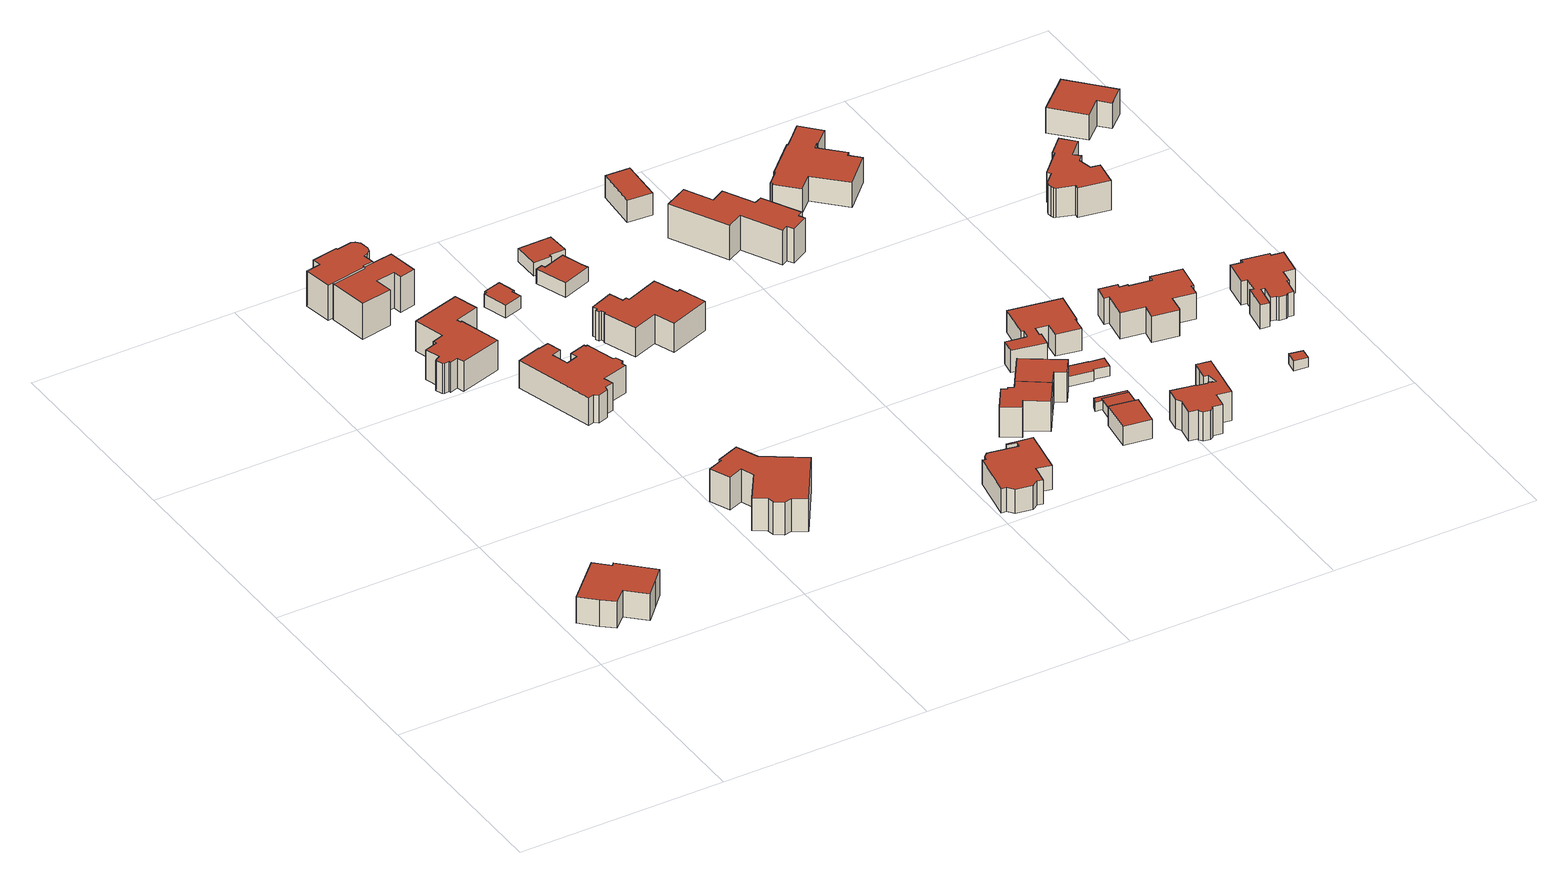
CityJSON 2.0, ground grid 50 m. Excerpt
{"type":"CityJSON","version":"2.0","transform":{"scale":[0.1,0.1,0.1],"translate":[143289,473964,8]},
"CityObjects":{
"building1":{"type":"Building","attributes":{"b3_dak_type":"slanted","b3_h_dak_50p":17.81,"b3_h_dak_70p":18.35,"b3_h_dak_max":19.45,"b3_h_dak_min":14.32,"b3_h_maaiveld":11.56,"b3_kas_warenhuis":false,"b3_mutatie_ahn3_ahn4":false,"b3_reconstructie_onvolledig":false,"b3_rmse_lod12":1.32,"b3_rmse_lod13":1.32,"b3_rmse_lod22":0.177,"b3_val3dity_lod12":"[]","b3_val3dity_lod13":"[]","b3_val3dity_lod22":"[]","b3_volume_lod12":1184,"b3_volume_lod13":1184,"b3_volume_lod22":1064.91,"geconstateerd":false,"oorspronkelijkbouwjaar":1950,"status":"Pand in gebruik"},"children":["building1-1"]},
"building1-1":{"type":"BuildingPart","parents":["building1"],"geometry":[{"type":"Solid","lod":"1.2","boundaries":[[[[0,1,2,3,4,5,6,7,8,9]],[[10,0,9,11]],[[11,9,8,12]],[[13,2,1,14]],[[15,6,5,16]],[[17,7,6,15]],[[12,8,7,17]],[[16,5,4,18]],[[18,4,3,19]],[[19,3,2,13]],[[14,1,0,10]],[[14,10,11,12,17,15,16,18,19,13]]]],"semantics":{"surfaces":[{"type":"GroundSurface"},{"type":"WallSurface","on_footprint_edge":true},{"type":"RoofSurface"}],"values":[[0,1,1,1,1,1,1,1,1,1,1,2]]}}]},
"building2":{"type":"Building","attributes":{"b3_dak_type":"slanted","b3_h_dak_50p":19.32,"b3_h_dak_70p":21,"b3_h_dak_max":22.89,"b3_h_dak_min":12.52,"b3_h_maaiveld":11.91,"b3_kas_warenhuis":false,"b3_mutatie_ahn3_ahn4":false,"b3_reconstructie_onvolledig":false,"b3_rmse_lod12":3.43,"b3_rmse_lod13":1.77,"b3_rmse_lod22":0.224,"b3_val3dity_lod12":"[]","b3_val3dity_lod13":"[]","b3_val3dity_lod22":"[]","b3_volume_lod12":1069.49,"b3_volume_lod13":952.81,"b3_volume_lod22":830.28,"geconstateerd":false,"oorspronkelijkbouwjaar":1934,"status":"Pand in gebruik"},"children":["building2-1"]},
"building2-1":{"type":"BuildingPart","parents":["building2"],"geometry":[{"type":"Solid","lod":"1.2","boundaries":[[[[20,21,22,23,24,25,26,27,28,29,30,31,32,33,34,35,36]],[[37,30,29,38]],[[39,33,32,40]],[[41,34,33,39]],[[42,24,23,43]],[[40,32,31,44]],[[44,31,30,37]],[[45,28,27,46]],[[38,29,28,45]],[[47,35,34,41]],[[46,27,26,48]],[[48,26,25,49]],[[49,25,24,42]],[[50,21,20,51]],[[52,22,21,50]],[[43,23,22,52]],[[51,20,36,53]],[[53,36,35,47]],[[53,47,41,39,40,44,37,38,45,46,48,49,42,43,52,50,51]]]],"semantics":{"surfaces":[{"type":"GroundSurface"},{"type":"WallSurface","on_footprint_edge":true},{"type":"RoofSurface"}],"values":[[0,1,1,1,1,1,1,1,1,1,1,1,1,1,1,1,1,1,2]]}}]},
"building3":{"type":"Building","attributes":{"b3_dak_type":"slanted","b3_h_dak_50p":17.6,"b3_h_dak_70p":18.34,"b3_h_dak_max":21.29,"b3_h_dak_min":11.75,"b3_h_maaiveld":10.74,"b3_kas_warenhuis":false,"b3_mutatie_ahn3_ahn4":false,"b3_reconstructie_onvolledig":false,"b3_rmse_lod12":1.65,"b3_rmse_lod13":1.65,"b3_rmse_lod22":0.342,"b3_val3dity_lod12":"[]","b3_val3dity_lod13":"[]","b3_val3dity_lod22":"[]","b3_volume_lod12":1578.78,"b3_volume_lod13":1578.78,"b3_volume_lod22":1423.61,"geconstateerd":false,"oorspronkelijkbouwjaar":1921,"status":"Pand in gebruik"},"children":["building3-1"]},
"building3-1":{"type":"BuildingPart","parents":["building3"],"geometry":[{"type":"Solid","lod":"1.2","boundaries":[[[[54,55,56,57,58,59,60,61,62,63,64,65,66,67,68,69,70,71,72,73]],[[74,62,61,75]],[[76,70,69,77]],[[78,71,70,76]],[[79,72,71,78]],[[80,66,65,81]],[[82,67,66,80]],[[77,69,68,83]],[[83,68,67,82]],[[75,61,60,84]],[[85,64,63,86]],[[81,65,64,85]],[[86,63,62,74]],[[84,60,59,87]],[[87,59,58,88]],[[88,58,57,89]],[[89,57,56,90]],[[91,55,54,92]],[[92,54,73,93]],[[90,56,55,91]],[[93,73,72,79]],[[93,79,78,76,77,83,82,80,81,85,86,74,75,84,87,88,89,90,91,92]]]],"semantics":{"surfaces":[{"type":"GroundSurface"},{"type":"WallSurface","on_footprint_edge":true},{"type":"RoofSurface"}],"values":[[0,1,1,1,1,1,1,1,1,1,1,1,1,1,1,1,1,1,1,1,1,2]]}}]},
"building4":{"type":"Building","attributes":{"b3_dak_type":"slanted","b3_h_dak_50p":18.97,"b3_h_dak_70p":20.64,"b3_h_dak_max":22.87,"b3_h_dak_min":15.03,"b3_h_maaiveld":11.38,"b3_kas_warenhuis":false,"b3_mutatie_ahn3_ahn4":false,"b3_reconstructie_onvolledig":false,"b3_rmse_lod12":3.58,"b3_rmse_lod13":1.17,"b3_rmse_lod22":0.0968,"b3_val3dity_lod12":"[]","b3_val3dity_lod13":"[]","b3_val3dity_lod22":"[]","b3_volume_lod12":1196.47,"b3_volume_lod13":981.85,"b3_volume_lod22":908.85,"geconstateerd":false,"oorspronkelijkbouwjaar":1934,"status":"Pand in gebruik"},"children":["building4-1"]},
"building4-1":{"type":"BuildingPart","parents":["building4"],"geometry":[{"type":"Solid","lod":"1.2","boundaries":[[[[94,95,96,97,98,99,100,101,102,103]],[[104,95,94,105]],[[105,94,103,106]],[[107,96,95,104]],[[106,103,102,108]],[[109,98,97,110]],[[110,97,96,107]],[[108,102,101,111]],[[111,101,100,112]],[[112,100,99,113]],[[113,99,98,109]],[[113,109,110,107,104,105,106,108,111,112]]]],"semantics":{"surfaces":[{"type":"GroundSurface"},{"type":"WallSurface","on_footprint_edge":true},{"type":"RoofSurface"}],"values":[[0,1,1,1,1,1,1,1,1,1,1,2]]}}]},
"building5":{"type":"Building","attributes":{"b3_dak_type":"slanted","b3_h_dak_50p":17.59,"b3_h_dak_70p":18.65,"b3_h_dak_max":22.39,"b3_h_dak_min":12.94,"b3_h_maaiveld":10.29,"b3_kas_warenhuis":false,"b3_mutatie_ahn3_ahn4":false,"b3_reconstructie_onvolledig":false,"b3_rmse_lod12":2.32,"b3_rmse_lod13":1.85,"b3_rmse_lod22":0.0969,"b3_val3dity_lod12":"[]","b3_val3dity_lod13":"[]","b3_val3dity_lod22":"[]","b3_volume_lod12":2097.25,"b3_volume_lod13":2051.4,"b3_volume_lod22":1815.37,"geconstateerd":false,"oorspronkelijkbouwjaar":1920,"status":"Pand in gebruik"},"children":["building5-1"]},
"building5-1":{"type":"BuildingPart","parents":["building5"],"geometry":[{"type":"Solid","lod":"1.2","boundaries":[[[[114,115,116,117,118,119,120,121,122,123,124,125,126,127,128]],[[129,122,121,130]],[[130,121,120,131]],[[132,124,123,133]],[[133,123,122,129]],[[131,120,119,134]],[[134,119,118,135]],[[136,126,125,137]],[[137,125,124,132]],[[138,115,114,139]],[[135,118,117,140]],[[140,117,116,141]],[[141,116,115,138]],[[142,127,126,136]],[[143,128,127,142]],[[139,114,128,143]],[[139,143,142,136,137,132,133,129,130,131,134,135,140,141,138]]]],"semantics":{"surfaces":[{"type":"GroundSurface"},{"type":"WallSurface","on_footprint_edge":true},{"type":"RoofSurface"}],"values":[[0,1,1,1,1,1,1,1,1,1,1,1,1,1,1,1,2]]}}]},
"building6":{"type":"Building","attributes":{"b3_dak_type":"slanted","b3_h_dak_50p":16.77,"b3_h_dak_70p":17.74,"b3_h_dak_max":20.48,"b3_h_dak_min":12.79,"b3_h_maaiveld":10.73,"b3_kas_warenhuis":false,"b3_mutatie_ahn3_ahn4":false,"b3_reconstructie_onvolledig":false,"b3_rmse_lod12":2.02,"b3_rmse_lod13":1.5,"b3_rmse_lod22":0.146,"b3_val3dity_lod12":"[]","b3_val3dity_lod13":"[]","b3_val3dity_lod22":"[]","b3_volume_lod12":1582.66,"b3_volume_lod13":1537.69,"b3_volume_lod22":1365.84,"geconstateerd":false,"oorspronkelijkbouwjaar":1922,"status":"Pand in gebruik"},"children":["building6-1"]},
"building6-1":{"type":"BuildingPart","parents":["building6"],"geometry":[{"type":"Solid","lod":"1.2","boundaries":[[[[144,145,146,147,148,149,150,151,152,153,154,155,156,157,158,159,160,161,162,163,164,165,166,167,168,169,170]],[[171,150,149,172]],[[173,151,150,171]],[[174,148,147,175]],[[175,147,146,176]],[[172,149,148,174]],[[177,152,151,173]],[[176,146,145,178]],[[179,167,166,180]],[[181,168,167,179]],[[182,170,169,183]],[[184,144,170,182]],[[183,169,168,181]],[[185,164,163,186]],[[186,163,162,187]],[[180,166,165,188]],[[189,160,159,190]],[[191,161,160,189]],[[192,158,157,193]],[[190,159,158,192]],[[188,165,164,185]],[[194,154,153,195]],[[196,155,154,194]],[[193,157,156,197]],[[197,156,155,196]],[[195,153,152,177]],[[187,162,161,191]],[[178,145,144,184]],[[178,184,182,183,181,179,180,188,185,186,187,191,189,190,192,193,197,196,194,195,177,173,171,172,174,175,176]]]],"semantics":{"surfaces":[{"type":"GroundSurface"},{"type":"WallSurface","on_footprint_edge":true},{"type":"RoofSurface"}],"values":[[0,1,1,1,1,1,1,1,1,1,1,1,1,1,1,1,1,1,1,1,1,1,1,1,1,1,1,1,2]]}}]},
"building7":{"type":"Building","attributes":{"b3_dak_type":"slanted","b3_h_dak_50p":13.43,"b3_h_dak_70p":13.84,"b3_h_dak_max":15.31,"b3_h_dak_min":10.79,"b3_h_maaiveld":10.55,"b3_kas_warenhuis":false,"b3_mutatie_ahn3_ahn4":false,"b3_reconstructie_onvolledig":false,"b3_rmse_lod12":0.745,"b3_rmse_lod13":0.745,"b3_rmse_lod22":0.354,"b3_val3dity_lod12":"[]","b3_val3dity_lod13":"[]","b3_val3dity_lod22":"[]","b3_volume_lod12":113.71,"b3_volume_lod13":113.71,"b3_volume_lod22":105.03,"geconstateerd":false,"oorspronkelijkbouwjaar":2012,"status":"Pand in gebruik"},"children":["building7-1"]},
"building7-1":{"type":"BuildingPart","parents":["building7"],"geometry":[{"type":"Solid","lod":"1.2","boundaries":[[[[198,199,200,201,202,203,204,205]],[[206,199,198,207]],[[207,198,205,208]],[[209,200,199,206]],[[208,205,204,210]],[[210,204,203,211]],[[211,203,202,212]],[[212,202,201,213]],[[213,201,200,209]],[[213,209,206,207,208,210,211,212]]]],"semantics":{"surfaces":[{"type":"GroundSurface"},{"type":"WallSurface","on_footprint_edge":true},{"type":"RoofSurface"}],"values":[[0,1,1,1,1,1,1,1,1,2]]}}]},
"building8":{"type":"Building","attributes":{"b3_dak_type":"slanted","b3_h_dak_50p":16.43,"b3_h_dak_70p":17.64,"b3_h_dak_max":20.58,"b3_h_dak_min":13.13,"b3_h_maaiveld":10.32,"b3_kas_warenhuis":false,"b3_mutatie_ahn3_ahn4":false,"b3_reconstructie_onvolledig":false,"b3_rmse_lod12":2,"b3_rmse_lod13":1.56,"b3_rmse_lod22":0.168,"b3_val3dity_lod12":"[]","b3_val3dity_lod13":"[]","b3_val3dity_lod22":"[303]","b3_volume_lod12":1535.26,"b3_volume_lod13":1479.84,"b3_volume_lod22":1301.96,"geconstateerd":false,"oorspronkelijkbouwjaar":1930,"status":"Pand in gebruik"},"children":["building8-1"]},
"building8-1":{"type":"BuildingPart","parents":["building8"],"geometry":[{"type":"Solid","lod":"1.2","boundaries":[[[[214,215,216,217,218,219,220,221,222,223,224,225,226,227,228,229,230,231]],[[232,215,214,233]],[[233,214,231,234]],[[235,224,223,236]],[[237,217,216,238]],[[238,216,215,232]],[[239,222,221,240]],[[236,223,222,239]],[[240,221,220,241]],[[241,220,219,242]],[[243,225,224,235]],[[242,219,218,244]],[[244,218,217,237]],[[234,231,230,245]],[[245,230,229,246]],[[246,229,228,247]],[[248,226,225,243]],[[247,228,227,249]],[[249,227,226,248]],[[249,248,243,235,236,239,240,241,242,244,237,238,232,233,234,245,246,247]]]],"semantics":{"surfaces":[{"type":"GroundSurface"},{"type":"WallSurface","on_footprint_edge":true},{"type":"RoofSurface"}],"values":[[0,1,1,1,1,1,1,1,1,1,1,1,1,1,1,1,1,1,1,2]]}}]},
"building9":{"type":"Building","attributes":{"b3_dak_type":"slanted","b3_h_dak_50p":13.17,"b3_h_dak_70p":14.1,"b3_h_dak_max":15.39,"b3_h_dak_min":12.74,"b3_h_maaiveld":10.35,"b3_kas_warenhuis":false,"b3_mutatie_ahn3_ahn4":false,"b3_reconstructie_onvolledig":false,"b3_rmse_lod12":0.95,"b3_rmse_lod13":0.95,"b3_rmse_lod22":0.0414,"b3_val3dity_lod12":"[]","b3_val3dity_lod13":"[]","b3_val3dity_lod22":"[]","b3_volume_lod12":204.8,"b3_volume_lod13":204.8,"b3_volume_lod22":182.78,"geconstateerd":false,"oorspronkelijkbouwjaar":1941,"status":"Pand in gebruik"},"children":["building9-1"]},
"building9-1":{"type":"BuildingPart","parents":["building9"],"geometry":[{"type":"Solid","lod":"1.2","boundaries":[[[[250,251,252,253,254,255,256,257,258]],[[259,250,258,260]],[[261,255,254,262]],[[262,254,253,263]],[[264,252,251,265]],[[266,256,255,261]],[[263,253,252,264]],[[267,257,256,266]],[[260,258,257,267]],[[265,251,250,259]],[[265,259,260,267,266,261,262,263,264]]]],"semantics":{"surfaces":[{"type":"GroundSurface"},{"type":"WallSurface","on_footprint_edge":true},{"type":"RoofSurface"}],"values":[[0,1,1,1,1,1,1,1,1,1,2]]}}]},
"building10":{"type":"Building","attributes":{"b3_dak_type":"slanted","b3_h_dak_50p":13.09,"b3_h_dak_70p":13.53,"b3_h_dak_max":15.23,"b3_h_dak_min":12.92,"b3_h_maaiveld":10.23,"b3_kas_warenhuis":false,"b3_mutatie_ahn3_ahn4":false,"b3_reconstructie_onvolledig":false,"b3_rmse_lod12":0.648,"b3_rmse_lod13":0.648,"b3_rmse_lod22":0.0326,"b3_val3dity_lod12":"[]","b3_val3dity_lod13":"[]","b3_val3dity_lod22":"[]","b3_volume_lod12":156.98,"b3_volume_lod13":156.98,"b3_volume_lod22":156.28,"geconstateerd":false,"oorspronkelijkbouwjaar":1928,"status":"Pand in gebruik"},"children":["building10-1"]},
"building10-1":{"type":"BuildingPart","parents":["building10"],"geometry":[{"type":"Solid","lod":"1.2","boundaries":[[[[268,269,270,271,272,273]],[[274,273,272,275]],[[275,272,271,276]],[[276,271,270,277]],[[277,270,269,278]],[[279,268,273,274]],[[278,269,268,279]],[[278,279,274,275,276,277]]]],"semantics":{"surfaces":[{"type":"GroundSurface"},{"type":"WallSurface","on_footprint_edge":true},{"type":"RoofSurface"}],"values":[[0,1,1,1,1,1,1,2]]}}]},
"building11":{"type":"Building","attributes":{"b3_dak_type":"slanted","b3_h_dak_50p":14.95,"b3_h_dak_70p":15.47,"b3_h_dak_max":17.75,"b3_h_dak_min":9.9,"b3_h_maaiveld":9.32,"b3_kas_warenhuis":false,"b3_mutatie_ahn3_ahn4":false,"b3_reconstructie_onvolledig":false,"b3_rmse_lod12":1.57,"b3_rmse_lod13":1.57,"b3_rmse_lod22":0.217,"b3_val3dity_lod12":"[]","b3_val3dity_lod13":"[]","b3_val3dity_lod22":"[]","b3_volume_lod12":1046.98,"b3_volume_lod13":1046.98,"b3_volume_lod22":902.41,"geconstateerd":false,"oorspronkelijkbouwjaar":1988,"status":"Pand in gebruik"},"children":["building11-1"]},
"building11-1":{"type":"BuildingPart","parents":["building11"],"geometry":[{"type":"Solid","lod":"1.2","boundaries":[[[[280,281,282,283,284,285,286,287,288,289,290,291,292,293,294,295,296]],[[297,283,282,298]],[[299,284,283,297]],[[300,281,280,301]],[[301,280,296,302]],[[298,282,281,300]],[[303,285,284,299]],[[302,296,295,304]],[[305,293,292,306]],[[306,292,291,307]],[[307,291,290,308]],[[304,295,294,309]],[[310,289,288,311]],[[311,288,287,312]],[[309,294,293,305]],[[312,287,286,313]],[[313,286,285,303]],[[308,290,289,310]],[[308,310,311,312,313,303,299,297,298,300,301,302,304,309,305,306,307]]]],"semantics":{"surfaces":[{"type":"GroundSurface"},{"type":"WallSurface","on_footprint_edge":true},{"type":"RoofSurface"}],"values":[[0,1,1,1,1,1,1,1,1,1,1,1,1,1,1,1,1,1,2]]}}]},
"building12":{"type":"Building","attributes":{"b3_dak_type":"slanted","b3_h_dak_50p":15.79,"b3_h_dak_70p":16.85,"b3_h_dak_max":18.15,"b3_h_dak_min":12.29,"b3_h_maaiveld":9.12,"b3_kas_warenhuis":false,"b3_mutatie_ahn3_ahn4":false,"b3_reconstructie_onvolledig":false,"b3_rmse_lod12":2.06,"b3_rmse_lod13":2.06,"b3_rmse_lod22":0.19,"b3_val3dity_lod12":"[]","b3_val3dity_lod13":"[]","b3_val3dity_lod22":"[]","b3_volume_lod12":631.55,"b3_volume_lod13":631.55,"b3_volume_lod22":526.12,"geconstateerd":false,"oorspronkelijkbouwjaar":1970,"status":"Pand in gebruik"},"children":["building12-1"]},
"building12-1":{"type":"BuildingPart","parents":["building12"],"geometry":[{"type":"Solid","lod":"1.2","boundaries":[[[[314,315,316,317,318,319,320,321,322,323]],[[324,315,314,325]],[[325,314,323,326]],[[327,320,319,328]],[[329,321,320,327]],[[330,322,321,329]],[[328,319,318,331]],[[331,318,317,332]],[[332,317,316,333]],[[333,316,315,324]],[[326,323,322,330]],[[326,330,329,327,328,331,332,333,324,325]]]],"semantics":{"surfaces":[{"type":"GroundSurface"},{"type":"WallSurface","on_footprint_edge":true},{"type":"RoofSurface"}],"values":[[0,1,1,1,1,1,1,1,1,1,1,2]]}}]},
"building13":{"type":"Building","attributes":{"b3_dak_type":"slanted","b3_h_dak_50p":14.65,"b3_h_dak_70p":15.46,"b3_h_dak_max":16.61,"b3_h_dak_min":10.71,"b3_h_maaiveld":9.74,"b3_kas_warenhuis":false,"b3_mutatie_ahn3_ahn4":false,"b3_reconstructie_onvolledig":false,"b3_rmse_lod12":1.42,"b3_rmse_lod13":1.42,"b3_rmse_lod22":0.227,"b3_val3dity_lod12":"[]","b3_val3dity_lod13":"[]","b3_val3dity_lod22":"[]","b3_volume_lod12":349.07,"b3_volume_lod13":349.07,"b3_volume_lod22":305.01,"geconstateerd":false,"oorspronkelijkbouwjaar":1919,"status":"Pand in gebruik"},"children":["building13-1"]},
"building13-1":{"type":"BuildingPart","parents":["building13"],"geometry":[{"type":"Solid","lod":"1.2","boundaries":[[[[334,335,336,337]],[[338,335,334,339]],[[339,334,337,340]],[[341,336,335,338]],[[340,337,336,341]],[[340,341,338,339]]]],"semantics":{"surfaces":[{"type":"GroundSurface"},{"type":"WallSurface","on_footprint_edge":true},{"type":"RoofSurface"}],"values":[[0,1,1,1,1,2]]}}]},
"building14":{"type":"Building","attributes":{"b3_dak_type":"slanted","b3_h_dak_50p":17.4,"b3_h_dak_70p":18.26,"b3_h_dak_max":22.1,"b3_h_dak_min":12.64,"b3_h_maaiveld":9.64,"b3_kas_warenhuis":false,"b3_mutatie_ahn3_ahn4":false,"b3_reconstructie_onvolledig":false,"b3_rmse_lod12":2.84,"b3_rmse_lod13":1.45,"b3_rmse_lod22":0.161,"b3_val3dity_lod12":"[]","b3_val3dity_lod13":"[]","b3_val3dity_lod22":"[303]","b3_volume_lod12":1881.28,"b3_volume_lod13":1734.45,"b3_volume_lod22":1597.98,"geconstateerd":false,"oorspronkelijkbouwjaar":1919,"status":"Pand in gebruik"},"children":["building14-1"]},
"building14-1":{"type":"BuildingPart","parents":["building14"],"geometry":[{"type":"Solid","lod":"1.2","boundaries":[[[[342,343,344,345,346,347,348,349,350,351,352,353,354,355]],[[356,343,342,357]],[[358,348,347,359]],[[357,342,355,360]],[[361,349,348,358]],[[359,347,346,362]],[[362,346,345,363]],[[363,345,344,364]],[[364,344,343,356]],[[360,355,354,365]],[[365,354,353,366]],[[367,352,351,368]],[[368,351,350,369]],[[366,353,352,367]],[[369,350,349,361]],[[369,361,358,359,362,363,364,356,357,360,365,366,367,368]]]],"semantics":{"surfaces":[{"type":"GroundSurface"},{"type":"WallSurface","on_footprint_edge":true},{"type":"RoofSurface"}],"values":[[0,1,1,1,1,1,1,1,1,1,1,1,1,1,1,2]]}}]},
"building15":{"type":"Building","attributes":{"b3_dak_type":"slanted","b3_h_dak_50p":16.22,"b3_h_dak_70p":16.9,"b3_h_dak_max":19.38,"b3_h_dak_min":12.26,"b3_h_maaiveld":9.11,"b3_kas_warenhuis":false,"b3_mutatie_ahn3_ahn4":false,"b3_reconstructie_onvolledig":false,"b3_rmse_lod12":1.7,"b3_rmse_lod13":1.7,"b3_rmse_lod22":0.21,"b3_val3dity_lod12":"[]","b3_val3dity_lod13":"[]","b3_val3dity_lod22":"[]","b3_volume_lod12":627.72,"b3_volume_lod13":627.72,"b3_volume_lod22":554.03,"geconstateerd":false,"oorspronkelijkbouwjaar":1972,"status":"Pand in gebruik"},"children":["building15-1"]},
"building15-1":{"type":"BuildingPart","parents":["building15"],"geometry":[{"type":"Solid","lod":"1.2","boundaries":[[[[370,371,372,373,321,320,374,375]],[[376,374,320,377]],[[378,321,373,379]],[[377,320,321,378]],[[380,371,370,381]],[[379,373,372,382]],[[382,372,371,380]],[[383,375,374,376]],[[381,370,375,383]],[[381,383,376,377,378,379,382,380]]]],"semantics":{"surfaces":[{"type":"GroundSurface"},{"type":"WallSurface","on_footprint_edge":true},{"type":"RoofSurface"}],"values":[[0,1,1,1,1,1,1,1,1,2]]}}]},
"building16":{"type":"Building","attributes":{"b3_dak_type":"slanted","b3_h_dak_50p":13.36,"b3_h_dak_70p":14.1,"b3_h_dak_max":15.4,"b3_h_dak_min":11.8,"b3_h_maaiveld":9.15,"b3_kas_warenhuis":false,"b3_mutatie_ahn3_ahn4":false,"b3_reconstructie_onvolledig":false,"b3_rmse_lod12":1.12,"b3_rmse_lod13":1.12,"b3_rmse_lod22":0.0392,"b3_val3dity_lod12":"[]","b3_val3dity_lod13":"[]","b3_val3dity_lod22":"[]","b3_volume_lod12":267.34,"b3_volume_lod13":267.34,"b3_volume_lod22":235.78,"geconstateerd":false,"oorspronkelijkbouwjaar":1930,"status":"Pand in gebruik"},"children":["building16-1"]},
"building16-1":{"type":"BuildingPart","parents":["building16"],"geometry":[{"type":"Solid","lod":"1.2","boundaries":[[[[384,385,386,387,388]],[[389,385,384,390]],[[391,387,386,392]],[[392,386,385,389]],[[393,388,387,391]],[[390,384,388,393]],[[390,393,391,392,389]]]],"semantics":{"surfaces":[{"type":"GroundSurface"},{"type":"WallSurface","on_footprint_edge":true},{"type":"RoofSurface"}],"values":[[0,1,1,1,1,1,2]]}}]},
"building17":{"type":"Building","attributes":{"b3_dak_type":"multiple horizontal","b3_h_dak_50p":11.68,"b3_h_dak_70p":11.69,"b3_h_dak_max":11.85,"b3_h_dak_min":11.46,"b3_h_maaiveld":9.13,"b3_kas_warenhuis":false,"b3_mutatie_ahn3_ahn4":false,"b3_reconstructie_onvolledig":false,"b3_rmse_lod12":0.0376,"b3_rmse_lod13":0.0376,"b3_rmse_lod22":0.0353,"b3_val3dity_lod12":"[]","b3_val3dity_lod13":"[]","b3_val3dity_lod22":"[]","b3_volume_lod12":98.4,"b3_volume_lod13":98.4,"b3_volume_lod22":98.11,"geconstateerd":false,"oorspronkelijkbouwjaar":1974,"status":"Pand in gebruik"},"children":["building17-1"]},
"building17-1":{"type":"BuildingPart","parents":["building17"],"geometry":[{"type":"Solid","lod":"1.2","boundaries":[[[[394,395,396,387]],[[397,396,395,398]],[[399,387,396,397]],[[400,394,387,399]],[[398,395,394,400]],[[398,400,399,397]]]],"semantics":{"surfaces":[{"type":"GroundSurface"},{"type":"WallSurface","on_footprint_edge":true},{"type":"RoofSurface"}],"values":[[0,1,1,1,1,2]]}}]},
"building18":{"type":"Building","attributes":{"b3_dak_type":"slanted","b3_h_dak_50p":11.4,"b3_h_dak_70p":11.41,"b3_h_dak_max":11.65,"b3_h_dak_min":11.2,"b3_h_maaiveld":9.13,"b3_kas_warenhuis":false,"b3_mutatie_ahn3_ahn4":false,"b3_reconstructie_onvolledig":false,"b3_rmse_lod12":0.063,"b3_rmse_lod13":0.063,"b3_rmse_lod22":0.0614,"b3_val3dity_lod12":"[]","b3_val3dity_lod13":"[]","b3_val3dity_lod22":"[]","b3_volume_lod12":20.66,"b3_volume_lod13":20.66,"b3_volume_lod22":21.1,"geconstateerd":false,"oorspronkelijkbouwjaar":2005,"status":"Pand in gebruik"},"children":["building18-1"]},
"building18-1":{"type":"BuildingPart","parents":["building18"],"geometry":[{"type":"Solid","lod":"1.2","boundaries":[[[[395,394,401,402,403,404]],[[405,394,395,406]],[[406,395,404,407]],[[408,401,394,405]],[[407,404,403,409]],[[409,403,402,410]],[[410,402,401,408]],[[410,408,405,406,407,409]]]],"semantics":{"surfaces":[{"type":"GroundSurface"},{"type":"WallSurface","on_footprint_edge":true},{"type":"RoofSurface"}],"values":[[0,1,1,1,1,1,1,2]]}}]},
"building19":{"type":"Building","attributes":{"b3_dak_type":"multiple horizontal","b3_h_dak_50p":11.54,"b3_h_dak_70p":11.56,"b3_h_dak_max":11.63,"b3_h_dak_min":11.34,"b3_h_maaiveld":9.04,"b3_kas_warenhuis":false,"b3_mutatie_ahn3_ahn4":false,"b3_reconstructie_onvolledig":false,"b3_rmse_lod12":0.042,"b3_rmse_lod13":0.042,"b3_rmse_lod22":0.0386,"b3_val3dity_lod12":"[]","b3_val3dity_lod13":"[]","b3_val3dity_lod22":"[]","b3_volume_lod12":83.84,"b3_volume_lod13":83.84,"b3_volume_lod22":83.31,"geconstateerd":false,"oorspronkelijkbouwjaar":1987,"status":"Pand in gebruik"},"children":["building19-1"]},
"building19-1":{"type":"BuildingPart","parents":["building19"],"geometry":[{"type":"Solid","lod":"1.2","boundaries":[[[[411,412,413,414,415,416,417,418]],[[419,416,415,420]],[[420,415,414,421]],[[422,417,416,419]],[[423,411,418,424]],[[424,418,417,422]],[[421,414,413,425]],[[425,413,412,426]],[[426,412,411,423]],[[426,423,424,422,419,420,421,425]]]],"semantics":{"surfaces":[{"type":"GroundSurface"},{"type":"WallSurface","on_footprint_edge":true},{"type":"RoofSurface"}],"values":[[0,1,1,1,1,1,1,1,1,2]]}}]},
"building20":{"type":"Building","attributes":{"b3_dak_type":"slanted","b3_h_dak_50p":13.39,"b3_h_dak_70p":14.66,"b3_h_dak_max":16.97,"b3_h_dak_min":11.19,"b3_h_maaiveld":9,"b3_kas_warenhuis":false,"b3_mutatie_ahn3_ahn4":false,"b3_reconstructie_onvolledig":false,"b3_rmse_lod12":1.76,"b3_rmse_lod13":1.76,"b3_rmse_lod22":0.101,"b3_val3dity_lod12":"[]","b3_val3dity_lod13":"[]","b3_val3dity_lod22":"[]","b3_volume_lod12":901.76,"b3_volume_lod13":901.76,"b3_volume_lod22":739.61,"geconstateerd":false,"oorspronkelijkbouwjaar":1980,"status":"Pand in gebruik"},"children":["building20-1"]},
"building20-1":{"type":"BuildingPart","parents":["building20"],"geometry":[{"type":"Solid","lod":"1.2","boundaries":[[[[427,428,429,430,431,432,433,434,435,436,437,438,439,440,441,442]],[[443,427,442,444]],[[444,442,441,445]],[[445,441,440,446]],[[447,431,430,448]],[[449,437,436,450]],[[450,436,435,451]],[[446,440,439,452]],[[452,439,438,453]],[[453,438,437,449]],[[454,429,428,455]],[[451,435,434,456]],[[456,434,433,457]],[[457,433,432,458]],[[458,432,431,447]],[[448,430,429,454]],[[455,428,427,443]],[[455,443,444,445,446,452,453,449,450,451,456,457,458,447,448,454]]]],"semantics":{"surfaces":[{"type":"GroundSurface"},{"type":"WallSurface","on_footprint_edge":true},{"type":"RoofSurface"}],"values":[[0,1,1,1,1,1,1,1,1,1,1,1,1,1,1,1,1,2]]}}]},
"building21":{"type":"Building","attributes":{"b3_dak_type":"slanted","b3_h_dak_50p":15.19,"b3_h_dak_70p":16.45,"b3_h_dak_max":18.83,"b3_h_dak_min":9.11,"b3_h_maaiveld":9.12,"b3_kas_warenhuis":false,"b3_mutatie_ahn3_ahn4":false,"b3_reconstructie_onvolledig":false,"b3_rmse_lod12":2.48,"b3_rmse_lod13":1.72,"b3_rmse_lod22":0.302,"b3_val3dity_lod12":"[]","b3_val3dity_lod13":"[]","b3_val3dity_lod22":"[]","b3_volume_lod12":833.07,"b3_volume_lod13":787.27,"b3_volume_lod22":676.92,"geconstateerd":false,"oorspronkelijkbouwjaar":1930,"status":"Pand in gebruik"},"children":["building21-1"]},
"building21-1":{"type":"BuildingPart","parents":["building21"],"geometry":[{"type":"Solid","lod":"1.2","boundaries":[[[[459,460,461,462,463,464,465,466,467,468,469,470,471,472,473,474,475,476,477,478,479,480,481,482,483,484]],[[485,460,459,486]],[[487,461,460,485]],[[488,462,461,487]],[[486,459,484,489]],[[489,484,483,490]],[[490,483,482,491]],[[491,482,481,492]],[[492,481,480,493]],[[494,474,473,495]],[[493,480,479,496]],[[496,479,478,497]],[[498,468,467,499]],[[497,478,477,500]],[[501,465,464,502]],[[503,463,462,488]],[[502,464,463,503]],[[504,466,465,501]],[[499,467,466,504]],[[505,469,468,498]],[[506,476,475,507]],[[500,477,476,506]],[[495,473,472,508]],[[507,475,474,494]],[[509,470,469,505]],[[510,471,470,509]],[[508,472,471,510]],[[508,510,509,505,498,499,504,501,502,503,488,487,485,486,489,490,491,492,493,496,497,500,506,507,494,495]]]],"semantics":{"surfaces":[{"type":"GroundSurface"},{"type":"WallSurface","on_footprint_edge":true},{"type":"RoofSurface"}],"values":[[0,1,1,1,1,1,1,1,1,1,1,1,1,1,1,1,1,1,1,1,1,1,1,1,1,1,1,2]]}}]},
"building22":{"type":"Building","attributes":{"b3_dak_type":"slanted","b3_h_dak_50p":13.29,"b3_h_dak_70p":15.51,"b3_h_dak_max":19.35,"b3_h_dak_min":11.57,"b3_h_maaiveld":9.23,"b3_kas_warenhuis":false,"b3_mutatie_ahn3_ahn4":false,"b3_reconstructie_onvolledig":false,"b3_rmse_lod12":2.38,"b3_rmse_lod13":1.22,"b3_rmse_lod22":0.107,"b3_val3dity_lod12":"[]","b3_val3dity_lod13":"[]","b3_val3dity_lod22":"[]","b3_volume_lod12":1571.41,"b3_volume_lod13":1434.88,"b3_volume_lod22":1253.45,"geconstateerd":false,"oorspronkelijkbouwjaar":1920,"status":"Pand in gebruik"},"children":["building22-1"]},
"building22-1":{"type":"BuildingPart","parents":["building22"],"geometry":[{"type":"Solid","lod":"1.2","boundaries":[[[[511,512,513,514,515,516,517,518,519,520,521,522,523,524,525,526,527,528,529,530]],[[531,529,528,532]],[[532,528,527,533]],[[533,527,526,534]],[[534,526,525,535]],[[536,530,529,531]],[[535,525,524,537]],[[537,524,523,538]],[[539,520,519,540]],[[541,521,520,539]],[[538,523,522,542]],[[542,522,521,541]],[[540,519,518,543]],[[543,518,517,544]],[[544,517,516,545]],[[545,516,515,546]],[[547,512,511,548]],[[549,513,512,547]],[[546,515,514,550]],[[548,511,530,536]],[[550,514,513,549]],[[550,549,547,548,536,531,532,533,534,535,537,538,542,541,539,540,543,544,545,546]]]],"semantics":{"surfaces":[{"type":"GroundSurface"},{"type":"WallSurface","on_footprint_edge":true},{"type":"RoofSurface"}],"values":[[0,1,1,1,1,1,1,1,1,1,1,1,1,1,1,1,1,1,1,1,1,2]]}}]},
"building23":{"type":"Building","attributes":{"b3_dak_type":"slanted","b3_h_dak_50p":14.87,"b3_h_dak_70p":15.71,"b3_h_dak_max":17.62,"b3_h_dak_min":9.08,"b3_h_maaiveld":9.03,"b3_kas_warenhuis":false,"b3_mutatie_ahn3_ahn4":false,"b3_reconstructie_onvolledig":false,"b3_rmse_lod12":1.93,"b3_rmse_lod13":1.34,"b3_rmse_lod22":0.326,"b3_val3dity_lod12":"[]","b3_val3dity_lod13":"[]","b3_val3dity_lod22":"[]","b3_volume_lod12":1294.39,"b3_volume_lod13":1228.55,"b3_volume_lod22":1101.01,"geconstateerd":false,"oorspronkelijkbouwjaar":1930,"status":"Pand in gebruik"},"children":["building23-1"]},
"building23-1":{"type":"BuildingPart","parents":["building23"],"geometry":[{"type":"Solid","lod":"1.2","boundaries":[[[[551,552,553,554,555,556,557,558,559,560,561,562,563,564,565,566,567,568,569]],[[570,564,563,571]],[[571,563,562,572]],[[573,565,564,570]],[[572,562,561,574]],[[574,561,560,575]],[[575,560,559,576]],[[576,559,558,577]],[[577,558,557,578]],[[578,557,556,579]],[[580,554,553,581]],[[582,555,554,580]],[[579,556,555,582]],[[583,552,551,584]],[[581,553,552,583]],[[585,566,565,573]],[[584,551,569,586]],[[586,569,568,587]],[[587,568,567,588]],[[588,567,566,585]],[[588,585,573,570,571,572,574,575,576,577,578,579,582,580,581,583,584,586,587]]]],"semantics":{"surfaces":[{"type":"GroundSurface"},{"type":"WallSurface","on_footprint_edge":true},{"type":"RoofSurface"}],"values":[[0,1,1,1,1,1,1,1,1,1,1,1,1,1,1,1,1,1,1,1,2]]}}]},
"building24":{"type":"Building","attributes":{"b3_dak_type":"multiple horizontal","b3_h_dak_50p":11.12,"b3_h_dak_70p":11.18,"b3_h_dak_max":11.37,"b3_h_dak_min":10.95,"b3_h_maaiveld":8.68,"b3_kas_warenhuis":false,"b3_mutatie_ahn3_ahn4":false,"b3_reconstructie_onvolledig":false,"b3_rmse_lod12":0.171,"b3_rmse_lod13":0.171,"b3_rmse_lod22":0.15,"b3_val3dity_lod12":"[]","b3_val3dity_lod13":"[]","b3_val3dity_lod22":"[]","b3_volume_lod12":23.35,"b3_volume_lod13":23.35,"b3_volume_lod22":22.95,"geconstateerd":false,"oorspronkelijkbouwjaar":2013,"status":"Pand in gebruik"},"children":["building24-1"]},
"building24-1":{"type":"BuildingPart","parents":["building24"],"geometry":[{"type":"Solid","lod":"1.2","boundaries":[[[[589,590,591,592]],[[593,589,592,594]],[[594,592,591,595]],[[595,591,590,596]],[[596,590,589,593]],[[596,593,594,595]]]],"semantics":{"surfaces":[{"type":"GroundSurface"},{"type":"WallSurface","on_footprint_edge":true},{"type":"RoofSurface"}],"values":[[0,1,1,1,1,2]]}}]},
"building25":{"type":"Building","attributes":{"b3_dak_type":"slanted","b3_h_dak_50p":15.51,"b3_h_dak_70p":16.4,"b3_h_dak_max":19.09,"b3_h_dak_min":11.59,"b3_h_maaiveld":8.67,"b3_kas_warenhuis":false,"b3_mutatie_ahn3_ahn4":false,"b3_reconstructie_onvolledig":false,"b3_rmse_lod12":2.43,"b3_rmse_lod13":1.43,"b3_rmse_lod22":0.103,"b3_val3dity_lod12":"[]","b3_val3dity_lod13":"[]","b3_val3dity_lod22":"[]","b3_volume_lod12":1062.73,"b3_volume_lod13":991.02,"b3_volume_lod22":890.43,"geconstateerd":false,"oorspronkelijkbouwjaar":1926,"status":"Pand in gebruik"},"children":["building25-1"]},
"building25-1":{"type":"BuildingPart","parents":["building25"],"geometry":[{"type":"Solid","lod":"1.2","boundaries":[[[[597,598,599,600,601,602,603,604,605,606,607,608,609,610,611,612,613,614,615]],[[616,609,608,617]],[[618,610,609,616]],[[617,608,607,619]],[[619,607,606,620]],[[621,598,597,622]],[[622,597,615,623]],[[620,606,605,624]],[[624,605,604,625]],[[625,604,603,626]],[[627,602,601,628]],[[628,601,600,629]],[[629,600,599,630]],[[626,603,602,627]],[[630,599,598,621]],[[623,615,614,631]],[[631,614,613,632]],[[632,613,612,633]],[[634,611,610,618]],[[633,612,611,634]],[[633,634,618,616,617,619,620,624,625,626,627,628,629,630,621,622,623,631,632]]]],"semantics":{"surfaces":[{"type":"GroundSurface"},{"type":"WallSurface","on_footprint_edge":true},{"type":"RoofSurface"}],"values":[[0,1,1,1,1,1,1,1,1,1,1,1,1,1,1,1,1,1,1,1,2]]}}]},
"building26":{"type":"Building","attributes":{"b3_dak_type":"slanted","b3_h_dak_50p":13.3,"b3_h_dak_70p":14.38,"b3_h_dak_max":16.1,"b3_h_dak_min":11.05,"b3_h_maaiveld":8.32,"b3_kas_warenhuis":false,"b3_mutatie_ahn3_ahn4":false,"b3_reconstructie_onvolledig":false,"b3_rmse_lod12":1.76,"b3_rmse_lod13":1.76,"b3_rmse_lod22":0.0647,"b3_val3dity_lod12":"[]","b3_val3dity_lod13":"[]","b3_val3dity_lod22":"[]","b3_volume_lod12":912.29,"b3_volume_lod13":912.29,"b3_volume_lod22":780.97,"geconstateerd":false,"oorspronkelijkbouwjaar":1917,"status":"Pand in gebruik"},"children":["building26-1"]},
"building26-1":{"type":"BuildingPart","parents":["building26"],"geometry":[{"type":"Solid","lod":"1.2","boundaries":[[[[635,636,637,638,639,640,641,642,643,644,645,646,647,648,649,650,651,652,653,654,655,656,657,658,659]],[[660,640,639,661]],[[662,656,655,663]],[[663,655,654,664]],[[665,641,640,660]],[[666,659,658,667]],[[668,635,659,666]],[[667,658,657,669]],[[669,657,656,662]],[[670,637,636,671]],[[672,653,652,673]],[[664,654,653,672]],[[674,648,647,675]],[[673,652,651,676]],[[676,651,650,677]],[[678,646,645,679]],[[675,647,646,678]],[[677,650,649,680]],[[680,649,648,674]],[[679,645,644,681]],[[681,644,643,682]],[[682,643,642,683]],[[683,642,641,665]],[[661,639,638,684]],[[684,638,637,670]],[[671,636,635,668]],[[671,668,666,667,669,662,663,664,672,673,676,677,680,674,675,678,679,681,682,683,665,660,661,684,670]]]],"semantics":{"surfaces":[{"type":"GroundSurface"},{"type":"WallSurface","on_footprint_edge":true},{"type":"RoofSurface"}],"values":[[0,1,1,1,1,1,1,1,1,1,1,1,1,1,1,1,1,1,1,1,1,1,1,1,1,1,2]]}}]},
"building27":{"type":"Building","attributes":{"b3_dak_type":"slanted","b3_h_dak_50p":14.47,"b3_h_dak_70p":15.13,"b3_h_dak_max":16.13,"b3_h_dak_min":8.64,"b3_h_maaiveld":8.56,"b3_kas_warenhuis":false,"b3_mutatie_ahn3_ahn4":false,"b3_reconstructie_onvolledig":false,"b3_rmse_lod12":1.87,"b3_rmse_lod13":1,"b3_rmse_lod22":0.43,"b3_val3dity_lod12":"[]","b3_val3dity_lod13":"[]","b3_val3dity_lod22":"[]","b3_volume_lod12":799.28,"b3_volume_lod13":734.38,"b3_volume_lod22":676.34,"geconstateerd":false,"oorspronkelijkbouwjaar":1910,"status":"Pand in gebruik"},"children":["building27-1"]},
"building27-1":{"type":"BuildingPart","parents":["building27"],"geometry":[{"type":"Solid","lod":"1.2","boundaries":[[[[685,686,687,688,689,690,691]],[[692,686,685,693]],[[693,685,691,694]],[[695,687,686,692]],[[694,691,690,696]],[[696,690,689,697]],[[697,689,688,698]],[[698,688,687,695]],[[698,695,692,693,694,696,697]]]],"semantics":{"surfaces":[{"type":"GroundSurface"},{"type":"WallSurface","on_footprint_edge":true},{"type":"RoofSurface"}],"values":[[0,1,1,1,1,1,1,1,2]]}}]}
},
"vertices":[
[105,86,36],[74,57,36],[45,81,36],[9,117,36],[101,208,36],[134,176,36],[140,183,36],[212,112,36],[181,80,36],[148,45,36],[105,86,104],[148,45,104],[181,80,104],[45,81,104],[74,57,104],[140,183,104],[134,176,104],[212,112,104],[101,208,104],[9,117,104],
[153,1406,39],[149,1427,39],[213,1439,39],[214,1435,39],[250,1441,39],[259,1438,39],[267,1429,39],[271,1406,39],[268,1395,39],[258,1387,39],[249,1385,39],[254,1358,39],[228,1354,39],[229,1349,39],[142,1334,39],[129,1331,39],[117,1399,39],[249,1385,129],[258,1387,129],[229,1349,129],[228,1354,129],[142,1334,129],[250,1441,129],[214,1435,129],[254,1358,129],[268,1395,129],[271,1406,129],[129,1331,129],[267,1429,129],[259,1438,129],[149,1427,129],[153,1406,129],[213,1439,129],[117,1399,129],
[200,1009,27],[203,1013,27],[214,1018,27],[202,1054,27],[234,1064,27],[231,1072,27],[259,1081,27],[238,1155,27],[356,1189,27],[373,1131,27],[315,1113,27],[318,1104,27],[321,1105,27],[350,1006,27],[248,976,27],[243,993,27],[223,987,27],[222,992,27],[210,990,27],[206,993,27],[356,1189,104],[238,1155,104],[223,987,104],[243,993,104],[222,992,104],[210,990,104],[321,1105,104],[318,1104,104],[350,1006,104],[248,976,104],[259,1081,104],[315,1113,104],[373,1131,104],[231,1072,104],[234,1064,104],[202,1054,104],[214,1018,104],[203,1013,104],[200,1009,104],[206,993,104],
[278,1283,34],[275,1304,34],[227,1296,34],[235,1254,34],[159,1240,34],[142,1334,34],[229,1349,34],[228,1354,34],[304,1365,34],[316,1292,34],[275,1304,126],[278,1283,126],[316,1292,126],[227,1296,126],[304,1365,126],[159,1240,126],[235,1254,126],[228,1354,126],[229,1349,126],[142,1334,126],
[599,357,23],[694,295,23],[611,167,23],[580,187,23],[561,183,23],[541,196,23],[539,213,23],[510,232,23],[557,303,23],[545,334,23],[510,320,23],[489,369,23],[525,383,23],[523,388,23],[578,409,23],[557,303,107],[510,232,107],[539,213,107],[510,320,107],[545,334,107],[541,196,107],[561,183,107],[525,383,107],[489,369,107],[694,295,107],[599,357,107],[580,187,107],[611,167,107],[523,388,107],[578,409,107],
[537,798,27],[538,795,27],[475,777,27],[482,755,27],[461,749,27],[458,738,27],[434,730,27],[425,738,27],[411,734,27],[355,926,27],[414,944,27],[415,943,27],[439,949,27],[449,915,27],[426,907,27],[438,867,27],[466,876,27],[461,892,27],[501,904,27],[503,899,27],[507,901,27],[511,889,27],[528,832,27],[535,830,27],[541,813,27],[535,806,27],[538,798,27],[434,730,98],[458,738,98],[425,738,98],[461,749,98],[482,755,98],[475,777,98],[411,734,98],[538,795,98],[535,830,98],[528,832,98],[541,813,98],[538,798,98],[535,806,98],[537,798,98],[507,901,98],[503,899,98],[501,904,98],[511,889,98],[466,876,98],[438,867,98],[461,892,98],[426,907,98],[449,915,98],[414,944,98],[355,926,98],[415,943,98],[439,949,98],
[445,1220,26],[453,1223,26],[451,1228,26],[494,1240,26],[506,1198,26],[501,1197,26],[508,1175,26],[463,1161,26],[453,1223,59],[445,1220,59],[463,1161,59],[451,1228,59],[508,1175,59],[501,1197,59],[506,1198,59],[494,1240,59],
[749,1029,23],[771,971,23],[779,975,23],[803,910,23],[705,874,23],[687,924,23],[627,902,23],[597,982,23],[601,983,23],[597,993,23],[591,991,23],[587,1000,23],[593,1003,23],[589,1015,23],[644,1036,23],[656,1003,23],[666,1007,23],[669,999,23],[771,971,98],[749,1029,98],[669,999,98],[591,991,98],[597,993,98],[803,910,98],[779,975,98],[601,983,98],[597,982,98],[627,902,98],[687,924,98],[587,1000,98],[705,874,98],[666,1007,98],[656,1003,98],[644,1036,98],[593,1003,98],[589,1015,98],
[677,1204,24],[682,1189,24],[612,1163,24],[585,1239,24],[602,1245,24],[605,1236,24],[659,1255,24],[675,1208,24],[676,1204,24],[677,1204,61],[676,1204,61],[605,1236,61],[602,1245,61],[585,1239,61],[612,1163,61],[682,1189,61],[659,1255,61],[675,1208,61],
[595,1331,22],[676,1332,22],[679,1277,22],[640,1276,22],[640,1270,22],[596,1268,22],[596,1268,55],[640,1270,55],[640,1276,55],[679,1277,55],[676,1332,55],[595,1331,55],
[1094,12,13],[1081,15,13],[1066,5,13],[1025,12,13],[1014,28,13],[1001,29,13],[1021,140,13],[1030,138,13],[1032,148,13],[1043,157,13],[1115,144,13],[1117,156,13],[1094,160,13],[1095,164,13],[1156,156,13],[1137,47,13],[1102,55,13],[1025,12,75],[1066,5,75],[1014,28,75],[1081,15,75],[1094,12,75],[1102,55,75],[1001,29,75],[1137,47,75],[1095,164,75],[1094,160,75],[1117,156,75],[1115,144,75],[1156,156,75],[1043,157,75],[1032,148,75],[1030,138,75],[1021,140,75],
[1183,244,11],[1142,271,11],[1178,326,11],[1191,318,11],[1194,323,11],[1206,316,11],[1219,336,11],[1285,290,11],[1246,232,11],[1196,265,11],[1142,271,89],[1183,244,89],[1196,265,89],[1219,336,89],[1206,316,89],[1285,290,89],[1246,232,89],[1194,323,89],[1191,318,89],[1178,326,89],
[929,1336,17],[869,1340,17],[876,1442,17],[935,1439,17],[869,1340,74],[929,1336,74],[935,1439,74],[876,1442,74],
[985,1113,16],[914,1248,16],[970,1277,16],[1004,1212,16],[1037,1230,16],[1075,1158,16],[1093,1167,16],[1141,1077,16],[1128,1070,16],[1136,1055,16],[1095,1033,16],[1086,1048,16],[1071,1040,16],[1023,1133,16],[914,1248,104],[985,1113,104],[1093,1167,104],[1075,1158,104],[1023,1133,104],[1141,1077,104],[1037,1230,104],[1004,1212,104],[970,1277,104],[1071,1040,104],[1086,1048,104],[1095,1033,104],[1136,1055,104],[1128,1070,104],
[1267,405,11],[1356,346,11],[1330,307,11],[1306,322,11],[1265,405,11],[1266,404,11],[1265,405,88],[1219,336,88],[1285,290,88],[1306,322,88],[1356,346,88],[1267,405,88],[1330,307,88],[1266,404,88],
[1416,101,11],[1350,110,11],[1361,190,11],[1372,189,11],[1428,179,11],[1350,110,60],[1416,101,60],[1372,189,60],[1361,190,60],[1428,179,60],
[1381,250,11],[1442,241,11],[1433,179,11],[1433,179,37],[1442,241,37],[1372,189,37],[1381,250,37],
[1381,245,11],[1363,247,11],[1369,263,11],[1444,251,11],[1381,250,34],[1442,241,34],[1444,251,34],[1381,245,34],[1369,263,34],[1363,247,34],
[1360,356,10],[1367,392,10],[1426,381,10],[1426,380,10],[1462,375,10],[1457,344,10],[1421,351,10],[1419,345,10],[1457,344,36],[1462,375,36],[1426,380,36],[1421,351,36],[1360,356,36],[1419,345,36],[1426,381,36],[1367,392,36],
[1401,501,10],[1371,506,10],[1367,483,10],[1372,482,10],[1366,448,10],[1285,463,10],[1291,497,10],[1341,489,10],[1345,510,10],[1340,511,10],[1354,593,10],[1478,571,10],[1464,490,10],[1461,491,10],[1455,455,10],[1396,466,10],[1401,501,66],[1396,466,66],[1455,455,66],[1461,491,66],[1366,448,66],[1372,482,66],[1354,593,66],[1340,511,66],[1345,510,66],[1464,490,66],[1478,571,66],[1367,483,66],[1371,506,66],[1341,489,66],[1291,497,66],[1285,463,66],
[1520,34,11],[1503,37,11],[1497,45,11],[1498,50,11],[1477,54,11],[1484,93,11],[1477,106,11],[1483,141,11],[1542,130,11],[1542,128,11],[1567,123,11],[1569,126,11],[1577,123,11],[1575,122,11],[1584,120,11],[1581,146,11],[1571,149,11],[1575,171,11],[1579,195,11],[1613,189,11],[1600,113,11],[1593,71,11],[1559,77,11],[1553,40,11],[1529,44,11],[1527,39,11],[1503,37,86],[1520,34,86],[1497,45,86],[1498,50,86],[1527,39,86],[1529,44,86],[1553,40,86],[1559,77,86],[1593,71,86],[1581,146,86],[1584,120,86],[1600,113,86],[1613,189,86],[1542,128,86],[1542,130,86],[1579,195,86],[1477,106,86],[1484,93,86],[1477,54,86],[1483,141,86],[1567,123,86],[1575,171,86],[1571,149,86],[1575,122,86],[1569,126,86],[1577,123,86],
[1205,1184,12],[1160,1230,12],[1162,1232,12],[1158,1236,12],[1187,1264,12],[1185,1266,12],[1261,1339,12],[1262,1337,12],[1277,1351,12],[1314,1387,12],[1316,1386,12],[1356,1343,12],[1319,1307,12],[1317,1310,12],[1307,1299,12],[1358,1248,12],[1351,1240,12],[1375,1216,12],[1308,1149,12],[1240,1217,12],[1308,1149,76],[1375,1216,76],[1351,1240,76],[1358,1248,76],[1307,1299,76],[1240,1217,76],[1317,1310,76],[1319,1307,76],[1314,1387,76],[1277,1351,76],[1316,1386,76],[1356,1343,76],[1262,1337,76],[1261,1339,76],[1185,1266,76],[1187,1264,76],[1160,1230,76],[1205,1184,76],[1162,1232,76],[1158,1236,76],
[1603,439,10],[1546,448,10],[1556,511,10],[1545,512,10],[1551,548,10],[1595,541,10],[1593,532,10],[1613,529,10],[1613,525,10],[1665,517,10],[1668,531,10],[1742,519,10],[1731,455,10],[1725,456,10],[1721,429,10],[1667,438,10],[1661,397,10],[1659,394,10],[1597,404,10],[1725,456,77],[1731,455,77],[1742,519,77],[1721,429,77],[1668,531,77],[1665,517,77],[1613,525,77],[1613,529,77],[1593,532,77],[1595,541,77],[1545,512,77],[1556,511,77],[1551,548,77],[1546,448,77],[1603,439,77],[1667,438,77],[1597,404,77],[1659,394,77],[1661,397,77],
[1802,164,7],[1807,193,7],[1839,187,7],[1835,160,7],[1802,164,32],[1835,160,32],[1839,187,32],[1807,193,32],
[1700,879,7],[1701,890,7],[1660,902,7],[1657,905,7],[1654,914,7],[1653,922,7],[1657,931,7],[1680,954,7],[1673,962,7],[1724,1013,7],[1720,1017,7],[1759,1056,7],[1789,1025,7],[1754,990,7],[1768,976,7],[1755,963,7],[1762,931,7],[1784,927,7],[1774,866,7],[1789,1025,83],[1759,1056,83],[1754,990,83],[1720,1017,83],[1724,1013,83],[1701,890,83],[1700,879,83],[1774,866,83],[1673,962,83],[1680,954,83],[1657,931,83],[1653,922,83],[1654,914,83],[1657,905,83],[1660,902,83],[1784,927,83],[1762,931,83],[1755,963,83],[1768,976,83],
[1854,386,3],[1845,337,3],[1845,334,3],[1823,337,3],[1833,397,3],[1843,395,3],[1847,430,3],[1833,432,3],[1844,495,3],[1872,491,3],[1873,500,3],[1938,489,3],[1937,482,3],[1965,478,3],[1954,412,3],[1927,416,3],[1922,383,3],[1917,384,3],[1909,343,3],[1895,344,3],[1890,340,3],[1873,342,3],[1869,347,3],[1857,350,3],[1862,384,3],[1843,395,64],[1833,397,64],[1873,342,64],[1890,340,64],[1895,344,64],[1847,430,64],[1862,384,64],[1857,350,64],[1854,386,64],[1869,347,64],[1845,334,64],[1845,337,64],[1909,343,64],[1917,384,64],[1965,478,64],[1937,482,64],[1922,383,64],[1927,416,64],[1938,489,64],[1873,500,64],[1954,412,64],[1872,491,64],[1844,495,64],[1833,432,64],[1823,337,64],
[1930,1122,6],[1907,1147,6],[1867,1110,6],[1802,1180,6],[1883,1253,6],[1935,1197,6],[1970,1158,6],[1907,1147,71],[1930,1122,71],[1970,1158,71],[1867,1110,71],[1935,1197,71],[1883,1253,71],[1802,1180,71]
]}
